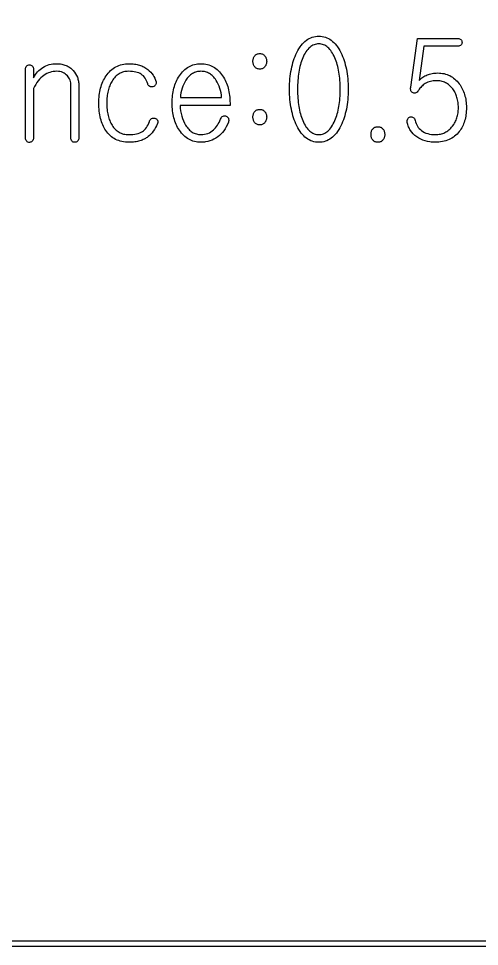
# Model space of a CAD drawing. Extents: x -145 to 145, y -175 to 185.
# Drawn here: x 56.55 to 73.08, y -175.1 to -141.8 of the extents above; entities that cross this region are included whole.
import ezdxf

# ---------------------------------------------------------------- set-up
doc = ezdxf.new("R2010")
doc.units = 0
doc.layers.add('screen_exp-1p', color=7, linetype='CONTINUOUS')

msp = doc.modelspace()

# ---------------------------------------------------------------- linework, layer by layer
at = {"layer": 'screen_exp-1p'}
for points in [[(-145.1, 185.1), (145.1, 185.1), (145.1, -175.1), (-145.1, -175.1), (-145.1, 185.1)], [(-144.9, 0.1), (-134.9, 0.1), (-134.9, -0.1), (-144.9, -0.1), (-144.9, -174.9), (144.9, -174.9), (144.9, -0.1), (134.9, -0.1), (134.9, 0.1), (144.9, 0.1), (144.9, 184.9), (-144.9, 184.9), (-144.9, 0.1)], [(67.320591, -142.436554), (67.381867, -142.438853), (67.441542, -142.445752), (67.499616, -142.457249), (67.556087, -142.473345), (67.610957, -142.49404), (67.664224, -142.519333), (67.71589, -142.549226), (67.765955, -142.583718), (67.814417, -142.622808), (67.861278, -142.666497), (67.906537, -142.714785), (67.950194, -142.767672), (67.99225, -142.825158), (68.032703, -142.887243), (68.071555, -142.953926), (68.108805, -143.025209), (68.140805, -143.092955), (68.17074, -143.162634), (68.198611, -143.234245), (68.224418, -143.307788), (68.248159, -143.383263), (68.269837, -143.460671), (68.289449, -143.540011), (68.306998, -143.621284), (68.322482, -143.704488), (68.335901, -143.789625), (68.347256, -143.876695), (68.356546, -143.965696), (68.363772, -144.05663), (68.368933, -144.149496), (68.37203, -144.244295), (68.373062, -144.341026), (68.37203, -144.437157), (68.368933, -144.531395), (68.363772, -144.62374), (68.356546, -144.714191), (68.347256, -144.802748), (68.335901, -144.889411), (68.322482, -144.974181), (68.306998, -145.057057), (68.289449, -145.13804), (68.269837, -145.217129), (68.248159, -145.294324), (68.224418, -145.369626), (68.198611, -145.443034), (68.17074, -145.514548), (68.140805, -145.584169), (68.108805, -145.651896), (68.071555, -145.723777), (68.032703, -145.791021), (67.99225, -145.853627), (67.950194, -145.911596), (67.906537, -145.964928), (67.861278, -146.013622), (67.814417, -146.057678), (67.765955, -146.097097), (67.71589, -146.131878), (67.664224, -146.162022), (67.610957, -146.187528), (67.556087, -146.208397), (67.499616, -146.224628), (67.441542, -146.236222), (67.381867, -146.243178), (67.320591, -146.245497), (67.258762, -146.243178), (67.198571, -146.236222), (67.140018, -146.224628), (67.083101, -146.208397), (67.027822, -146.187528), (66.974181, -146.162022), (66.922177, -146.131878), (66.87181, -146.097097), (66.82308, -146.057678), (66.775988, -146.013622), (66.730533, -145.964928), (66.686716, -145.911596), (66.644536, -145.853627), (66.603993, -145.791021), (66.565088, -145.723777), (66.52782, -145.651896), (66.496372, -145.584169), (66.466953, -145.514548), (66.439563, -145.443034), (66.414201, -145.369626), (66.390869, -145.294324), (66.369565, -145.217129), (66.350291, -145.13804), (66.333045, -145.057057), (66.317828, -144.974181), (66.30464, -144.889411), (66.293481, -144.802748), (66.284351, -144.714191), (66.27725, -144.62374), (66.272177, -144.531395), (66.269134, -144.437157), (66.26812, -144.341026), (66.269134, -144.244295), (66.272177, -144.149496), (66.27725, -144.05663), (66.284351, -143.965696), (66.293481, -143.876695), (66.30464, -143.789625), (66.317828, -143.704488), (66.333045, -143.621284), (66.350291, -143.540011), (66.369565, -143.460671), (66.390869, -143.383263), (66.414201, -143.307788), (66.439563, -143.234245), (66.466953, -143.162634), (66.496372, -143.092955), (66.52782, -143.025209), (66.565088, -142.953926), (66.603993, -142.887243), (66.644536, -142.825158), (66.686716, -142.767672), (66.730533, -142.714785), (66.775988, -142.666497), (66.82308, -142.622808), (66.87181, -142.583718), (66.922177, -142.549226), (66.974181, -142.519333), (67.027822, -142.49404), (67.083101, -142.473345), (67.140018, -142.457249), (67.198571, -142.445752), (67.258762, -142.438853), (67.320591, -142.436554)], [(67.320591, -142.713568), (67.275083, -142.715539), (67.23082, -142.721452), (67.187804, -142.731306), (67.146033, -142.745103), (67.105508, -142.762842), (67.066229, -142.784522), (67.028196, -142.810144), (66.991409, -142.839708), (66.955867, -142.873214), (66.921572, -142.910662), (66.888522, -142.952052), (66.856718, -142.997384), (66.826159, -143.046657), (66.796847, -143.099873), (66.76878, -143.15703), (66.741959, -143.218129), (66.719339, -143.275866), (66.698178, -143.335304), (66.678476, -143.396442), (66.660233, -143.45928), (66.64345, -143.523819), (66.628127, -143.590058), (66.614263, -143.657997), (66.601858, -143.727637), (66.590912, -143.798978), (66.581426, -143.872018), (66.5734, -143.94676), (66.566832, -144.023201), (66.561724, -144.101343), (66.558076, -144.181186), (66.555887, -144.262729), (66.555157, -144.345972), (66.555887, -144.428018), (66.558076, -144.50844), (66.561724, -144.587239), (66.566832, -144.664415), (66.5734, -144.739968), (66.581426, -144.813897), (66.590912, -144.886204), (66.601858, -144.956887), (66.614263, -145.025947), (66.628127, -145.093385), (66.64345, -145.159199), (66.660233, -145.22339), (66.678476, -145.285957), (66.698178, -145.346902), (66.719339, -145.406223), (66.741959, -145.463922), (66.76878, -145.525021), (66.796847, -145.582178), (66.826159, -145.635394), (66.856718, -145.684667), (66.888522, -145.729999), (66.921572, -145.771389), (66.955867, -145.808837), (66.991409, -145.842343), (67.028196, -145.871907), (67.066229, -145.897529), (67.105508, -145.91921), (67.146033, -145.936948), (67.187804, -145.950745), (67.23082, -145.960599), (67.275083, -145.966512), (67.320591, -145.968483), (67.365013, -145.966512), (67.408297, -145.960599), (67.450441, -145.950745), (67.491447, -145.936948), (67.531313, -145.91921), (67.57004, -145.897529), (67.607628, -145.871907), (67.644078, -145.842343), (67.679388, -145.808837), (67.713559, -145.771389), (67.746591, -145.729999), (67.778484, -145.684667), (67.809238, -145.635394), (67.838853, -145.582178), (67.867329, -145.525021), (67.894666, -145.463922), (67.917838, -145.406223), (67.939516, -145.346902), (67.959698, -145.285957), (67.978385, -145.22339), (67.995578, -145.159199), (68.011275, -145.093385), (68.025477, -145.025947), (68.038185, -144.956887), (68.049397, -144.886204), (68.059115, -144.813897), (68.067337, -144.739968), (68.074064, -144.664415), (68.079297, -144.587239), (68.083034, -144.50844), (68.085277, -144.428018), (68.086024, -144.345972), (68.085277, -144.262729), (68.083034, -144.181186), (68.079297, -144.101343), (68.074064, -144.023201), (68.067337, -143.94676), (68.059115, -143.872018), (68.049397, -143.798978), (68.038185, -143.727637), (68.025477, -143.657997), (68.011275, -143.590058), (67.995578, -143.523819), (67.978385, -143.45928), (67.959698, -143.396442), (67.939516, -143.335304), (67.917838, -143.275866), (67.894666, -143.218129), (67.867329, -143.15703), (67.838853, -143.099873), (67.809238, -143.046657), (67.778484, -142.997384), (67.746591, -142.952052), (67.713559, -142.910662), (67.679388, -142.873214), (67.644078, -142.839708), (67.607628, -142.810144), (67.57004, -142.784522), (67.531313, -142.762842), (67.491447, -142.745103), (67.450441, -142.731306), (67.408297, -142.721452), (67.365013, -142.715539), (67.320591, -142.713568)], [(72.307356, -142.520647), (72.339819, -142.523121), (72.368864, -142.530541), (72.394492, -142.542907), (72.416704, -142.560221), (72.434643, -142.581244), (72.447458, -142.604741), (72.455146, -142.630711), (72.457709, -142.659154), (72.455431, -142.685434), (72.448597, -142.709858), (72.437206, -142.732427), (72.42126, -142.753141), (72.397055, -142.772619), (72.370003, -142.786531), (72.340103, -142.794879), (72.307356, -142.797661), (71.090863, -142.797661), (70.917729, -144.024438), (70.949124, -143.99213), (70.9818, -143.961986), (71.015758, -143.934007), (71.050997, -143.908191), (71.087517, -143.88454), (71.125319, -143.863053), (71.164402, -143.84373), (71.204767, -143.826571), (71.248549, -143.81034), (71.293327, -143.796272), (71.339102, -143.78437), (71.385874, -143.774631), (71.433643, -143.767056), (71.482408, -143.761646), (71.532169, -143.758399), (71.582928, -143.757317), (71.643065, -143.758825), (71.701601, -143.763346), (71.758535, -143.770882), (71.813868, -143.781432), (71.867598, -143.794997), (71.919727, -143.811576), (71.970254, -143.83117), (72.019179, -143.853778), (72.066503, -143.8794), (72.112224, -143.908036), (72.156344, -143.939688), (72.198863, -143.974353), (72.239779, -144.012033), (72.279094, -144.052727), (72.316806, -144.096435), (72.352917, -144.143158), (72.384366, -144.187099), (72.413785, -144.232353), (72.441175, -144.278922), (72.466536, -144.326804), (72.489869, -144.376), (72.511173, -144.42651), (72.530447, -144.478335), (72.547693, -144.531473), (72.56291, -144.585925), (72.576098, -144.641691), (72.587257, -144.698771), (72.596387, -144.757165), (72.603488, -144.816873), (72.60856, -144.877895), (72.611604, -144.940231), (72.612618, -145.003881), (72.611621, -145.068671), (72.608631, -145.131953), (72.603648, -145.193729), (72.596672, -145.253997), (72.587702, -145.312758), (72.576738, -145.370012), (72.563782, -145.425759), (72.548832, -145.479999), (72.531889, -145.532731), (72.512952, -145.583956), (72.492022, -145.633674), (72.469099, -145.681885), (72.444183, -145.728589), (72.417273, -145.773785), (72.38837, -145.817474), (72.357474, -145.859656), (72.319351, -145.906379), (72.279022, -145.950088), (72.236486, -145.990782), (72.191744, -146.028462), (72.144794, -146.063127), (72.095637, -146.094778), (72.044274, -146.123415), (71.990703, -146.149037), (71.934926, -146.171645), (71.876942, -146.191238), (71.816751, -146.207817), (71.754353, -146.221382), (71.689748, -146.231933), (71.622936, -146.239468), (71.553918, -146.24399), (71.482692, -146.245497), (71.435832, -146.244744), (71.38979, -146.242483), (71.344566, -146.238715), (71.300161, -146.23344), (71.213808, -146.218368), (71.13073, -146.197267), (71.050926, -146.170138), (70.974397, -146.136979), (70.901142, -146.097792), (70.831163, -146.052577), (70.766095, -146.001178), (70.707577, -145.945914), (70.655608, -145.886786), (70.610189, -145.823793), (70.589936, -145.790847), (70.57132, -145.756935), (70.554341, -145.722057), (70.538999, -145.686213), (70.525295, -145.649403), (70.513229, -145.611627), (70.502799, -145.572884), (70.494007, -145.533175), (70.488027, -145.497312), (70.487387, -145.480308), (70.488312, -145.463922), (70.490804, -145.448154), (70.494862, -145.433005), (70.507676, -145.404562), (70.525331, -145.379828), (70.546403, -145.360042), (70.570892, -145.345202), (70.598799, -145.335308), (70.625851, -145.330671), (70.652334, -145.331598), (70.678247, -145.338091), (70.70359, -145.350148), (70.728649, -145.36808), (70.749152, -145.392195), (70.765098, -145.422493), (70.776489, -145.458975), (70.790015, -145.514471), (70.807812, -145.567184), (70.829881, -145.617114), (70.856221, -145.664262), (70.886833, -145.708628), (70.921716, -145.750211), (70.960871, -145.789011), (71.004296, -145.825029), (71.053916, -145.858651), (71.107095, -145.88779), (71.163833, -145.912447), (71.224131, -145.93262), (71.287988, -145.94831), (71.355405, -145.959517), (71.426381, -145.966242), (71.500917, -145.968483), (71.547618, -145.967324), (71.593179, -145.963846), (71.637602, -145.958049), (71.680885, -145.949933), (71.723029, -145.939499), (71.764035, -145.926746), (71.803901, -145.911674), (71.842628, -145.894283), (71.880217, -145.874574), (71.916666, -145.852545), (71.951976, -145.828198), (71.986147, -145.801533), (72.019179, -145.772548), (72.051072, -145.741245), (72.081826, -145.707623), (72.111441, -145.671682), (72.16163, -145.600651), (72.184215, -145.563802), (72.205127, -145.526065), (72.224366, -145.487438), (72.241932, -145.447922), (72.257826, -145.407518), (72.272046, -145.366225), (72.284593, -145.324043), (72.295467, -145.280972), (72.304669, -145.237012), (72.312197, -145.192164), (72.318052, -145.146426), (72.322235, -145.0998), (72.324744, -145.052285), (72.325581, -145.003881), (72.324797, -144.954298), (72.322448, -144.90572), (72.318533, -144.858147), (72.313051, -144.811578), (72.306003, -144.766015), (72.297389, -144.721456), (72.287209, -144.677902), (72.275463, -144.635353), (72.26215, -144.593809), (72.247272, -144.553269), (72.230827, -144.513734), (72.212816, -144.475204), (72.193239, -144.437679), (72.172095, -144.401159), (72.12511, -144.331132), (72.096616, -144.295191), (72.066948, -144.26157), (72.036105, -144.230266), (72.004087, -144.201282), (71.970895, -144.174616), (71.936528, -144.150269), (71.900986, -144.128241), (71.86427, -144.108532), (71.826379, -144.091141), (71.787314, -144.076069), (71.747074, -144.063316), (71.705659, -144.052881), (71.66307, -144.044766), (71.619306, -144.038969), (71.574367, -144.035491), (71.528254, -144.034331), (71.475289, -144.035955), (71.423462, -144.040824), (71.372775, -144.04894), (71.323227, -144.060301), (71.274818, -144.07491), (71.227548, -144.092764), (71.181417, -144.113865), (71.136425, -144.138212), (71.10083, -144.161477), (71.066943, -144.186751), (71.034766, -144.214035), (71.004296, -144.243329), (70.975536, -144.274632), (70.948483, -144.307945), (70.92314, -144.343267), (70.899505, -144.380599), (70.876439, -144.413448), (70.852804, -144.440268), (70.8286, -144.46106), (70.803826, -144.475823), (70.778482, -144.484557), (70.752569, -144.487262), (70.726086, -144.483938), (70.699034, -144.474586), (70.673833, -144.459437), (70.652903, -144.441196), (70.636245, -144.419863), (70.623858, -144.395439), (70.615742, -144.367923), (70.611898, -144.337316), (70.612325, -144.303616), (70.617023, -144.266825), (70.853943, -142.520647), (72.307356, -142.520647)], [(65.202684, -143.059836), (65.230448, -143.061227), (65.256788, -143.065401), (65.281705, -143.072357), (65.305197, -143.082096), (65.327266, -143.094617), (65.347911, -143.109921), (65.367133, -143.128007), (65.38493, -143.148876), (65.39988, -143.169204), (65.412837, -143.190613), (65.4238, -143.213105), (65.43277, -143.236679), (65.439746, -143.261335), (65.44473, -143.287074), (65.44772, -143.313894), (65.448716, -143.341796), (65.44772, -143.368539), (65.44473, -143.394355), (65.439746, -143.419243), (65.43277, -143.443203), (65.4238, -143.466236), (65.412837, -143.488342), (65.39988, -143.50952), (65.38493, -143.52977), (65.367133, -143.550639), (65.347911, -143.568725), (65.327266, -143.584029), (65.305197, -143.59655), (65.281705, -143.606289), (65.256788, -143.613245), (65.230448, -143.617419), (65.202684, -143.61881), (65.173852, -143.617419), (65.146586, -143.613245), (65.120887, -143.606289), (65.096754, -143.59655), (65.074186, -143.584029), (65.053185, -143.568725), (65.03375, -143.550639), (65.015882, -143.52977), (65.002, -143.50952), (64.989969, -143.488342), (64.979789, -143.466236), (64.971459, -143.443203), (64.964981, -143.419243), (64.960354, -143.394355), (64.957577, -143.368539), (64.956652, -143.341796), (64.957577, -143.313894), (64.960354, -143.287074), (64.964981, -143.261335), (64.971459, -143.236679), (64.979789, -143.213105), (64.989969, -143.190613), (65.002, -143.169204), (65.015882, -143.148876), (65.03375, -143.128007), (65.053185, -143.109921), (65.074186, -143.094617), (65.096754, -143.082096), (65.120887, -143.072357), (65.146586, -143.065401), (65.173852, -143.061227), (65.202684, -143.059836)], [(56.797967, -143.623757), (56.80053, -143.588512), (56.808219, -143.556977), (56.821033, -143.529152), (56.838973, -143.505037), (56.860614, -143.487723), (56.884534, -143.475357), (56.910732, -143.467937), (56.939208, -143.465463), (56.965691, -143.467937), (56.990465, -143.475357), (57.01353, -143.487723), (57.034887, -143.505037), (57.05482, -143.529152), (57.069058, -143.556977), (57.077601, -143.588512), (57.079737, -143.605671), (57.080449, -143.623757), (57.080449, -143.930451), (57.11462, -143.871632), (57.151069, -143.816368), (57.189796, -143.76466), (57.230802, -143.716507), (57.274085, -143.67191), (57.319647, -143.630868), (57.367486, -143.593381), (57.417604, -143.55945), (57.472278, -143.528147), (57.52923, -143.501018), (57.58846, -143.478062), (57.649968, -143.45928), (57.713754, -143.444672), (57.779818, -143.434237), (57.84816, -143.427977), (57.918781, -143.42589), (57.964324, -143.426837), (58.008694, -143.429677), (58.051888, -143.434411), (58.093908, -143.441039), (58.134753, -143.44956), (58.174424, -143.459976), (58.21292, -143.472284), (58.250241, -143.486487), (58.286387, -143.502583), (58.32136, -143.520572), (58.355157, -143.540456), (58.38778, -143.562233), (58.419228, -143.585903), (58.449501, -143.611468), (58.4786, -143.638926), (58.506524, -143.668277), (58.55351, -143.724314), (58.59423, -143.783597), (58.628686, -143.846126), (58.656877, -143.911901), (58.668624, -143.946006), (58.678804, -143.980923), (58.687418, -144.016651), (58.694466, -144.053191), (58.699947, -144.090542), (58.703863, -144.128705), (58.706212, -144.167679), (58.706995, -144.207465), (58.706995, -146.082257), (58.706283, -146.10042), (58.704147, -146.117811), (58.695605, -146.150274), (58.681367, -146.179645), (58.661434, -146.205924), (58.640077, -146.223237), (58.617011, -146.235604), (58.592237, -146.243024), (58.565754, -146.245497), (58.537278, -146.243024), (58.511081, -146.235604), (58.487161, -146.223237), (58.465519, -146.205924), (58.447579, -146.179645), (58.434765, -146.150274), (58.427076, -146.117811), (58.424514, -146.082257), (58.424514, -144.207465), (58.42252, -144.155448), (58.41654, -144.105749), (58.406574, -144.058369), (58.392621, -144.013308), (58.374681, -143.970566), (58.352754, -143.930142), (58.326841, -143.892037), (58.296941, -143.856251), (58.260136, -143.819151), (58.220341, -143.786997), (58.177556, -143.759791), (58.131781, -143.737531), (58.083016, -143.720217), (58.031261, -143.707851), (57.976516, -143.700431), (57.918781, -143.697957), (57.85471, -143.700276), (57.792348, -143.707232), (57.731694, -143.718826), (57.672749, -143.735057), (57.615512, -143.755926), (57.559984, -143.781432), (57.506164, -143.811576), (57.454053, -143.846358), (57.401373, -143.887245), (57.350401, -143.933234), (57.301137, -143.984324), (57.253582, -144.040515), (57.207736, -144.101807), (57.163598, -144.168201), (57.121169, -144.239696), (57.080449, -144.316292), (57.080449, -146.07731), (57.079737, -146.096633), (57.077601, -146.115029), (57.069058, -146.149037), (57.05482, -146.179335), (57.034887, -146.205924), (57.01353, -146.223546), (56.990465, -146.236841), (56.965691, -146.245806), (56.939208, -146.250444), (56.910732, -146.247661), (56.884534, -146.239314), (56.860614, -146.225401), (56.838973, -146.205924), (56.821033, -146.1815), (56.808219, -146.152747), (56.80053, -146.119666), (56.797967, -146.082257), (56.797967, -143.623757)], [(60.514933, -143.42589), (60.564535, -143.426701), (60.613104, -143.429136), (60.660641, -143.433194), (60.707146, -143.438875), (60.752618, -143.446179), (60.797059, -143.455106), (60.840467, -143.465656), (60.882842, -143.47783), (60.924186, -143.491627), (60.964497, -143.507046), (61.003776, -143.524089), (61.042023, -143.542755), (61.079237, -143.563044), (61.11542, -143.584956), (61.15057, -143.608492), (61.184687, -143.63365), (61.238151, -143.679484), (61.286916, -143.727946), (61.330983, -143.779036), (61.370351, -143.832754), (61.40502, -143.8891), (61.434991, -143.948074), (61.460263, -144.009675), (61.480837, -144.073905), (61.483471, -144.08975), (61.484539, -144.105131), (61.484041, -144.120048), (61.481976, -144.134502), (61.473149, -144.162018), (61.458057, -144.187678), (61.440402, -144.210248), (61.419329, -144.228489), (61.39484, -144.242401), (61.366934, -144.251985), (61.335895, -144.256932), (61.306565, -144.256932), (61.278943, -144.251985), (61.25303, -144.242092), (61.226262, -144.224779), (61.20519, -144.202519), (61.19679, -144.189533), (61.189813, -144.175312), (61.18426, -144.159853), (61.180131, -144.143158), (61.161551, -144.086967), (61.13998, -144.034641), (61.11542, -143.986179), (61.087869, -143.941581), (61.057329, -143.900848), (61.023798, -143.86398), (60.987278, -143.830977), (60.947768, -143.801837), (60.90484, -143.777491), (60.858068, -143.75639), (60.807452, -143.738535), (60.752992, -143.723927), (60.694688, -143.712565), (60.632539, -143.70445), (60.566546, -143.69958), (60.496708, -143.697957), (60.448993, -143.699329), (60.402667, -143.703445), (60.357728, -143.710305), (60.314178, -143.719908), (60.272015, -143.732255), (60.231241, -143.747347), (60.191856, -143.765182), (60.153858, -143.785761), (60.117249, -143.809084), (60.082027, -143.83515), (60.048194, -143.863961), (60.01575, -143.895515), (59.984693, -143.929813), (59.955025, -143.966856), (59.926744, -144.006642), (59.899853, -144.049171), (59.877232, -144.088185), (59.856071, -144.12855), (59.836369, -144.170268), (59.818127, -144.213339), (59.801344, -144.257763), (59.78602, -144.303539), (59.772156, -144.350668), (59.759751, -144.399149), (59.748805, -144.448983), (59.739319, -144.50017), (59.731293, -144.552709), (59.724725, -144.6066), (59.719618, -144.661845), (59.715969, -144.718442), (59.71378, -144.776391), (59.71305, -144.835694), (59.71378, -144.896194), (59.715969, -144.955264), (59.719618, -145.012904), (59.724725, -145.069115), (59.731293, -145.123896), (59.739319, -145.177246), (59.748805, -145.229167), (59.759751, -145.279658), (59.772156, -145.328719), (59.78602, -145.37635), (59.801344, -145.422551), (59.818127, -145.467323), (59.836369, -145.510664), (59.856071, -145.552576), (59.877232, -145.593057), (59.899853, -145.632109), (59.926211, -145.672842), (59.954028, -145.710947), (59.983305, -145.746424), (60.014041, -145.779273), (60.046237, -145.809494), (60.079892, -145.837087), (60.115006, -145.862052), (60.15158, -145.88439), (60.189613, -145.904099), (60.229106, -145.921181), (60.270058, -145.935634), (60.312469, -145.94746), (60.35634, -145.956658), (60.40167, -145.963227), (60.44846, -145.967169), (60.496708, -145.968483), (60.57516, -145.966783), (60.64877, -145.961681), (60.717539, -145.953179), (60.781468, -145.941276), (60.840556, -145.925973), (60.894802, -145.907268), (60.944208, -145.885163), (60.988773, -145.859656), (61.029565, -145.830131), (61.067651, -145.795968), (61.103033, -145.757167), (61.135709, -145.713729), (61.16568, -145.665654), (61.192945, -145.612941), (61.217506, -145.55559), (61.239361, -145.493602), (61.244629, -145.476907), (61.251321, -145.461449), (61.268976, -145.434242), (61.292327, -145.411982), (61.321372, -145.394668), (61.348994, -145.384775), (61.377185, -145.379828), (61.405946, -145.379828), (61.435276, -145.384775), (61.464891, -145.394359), (61.48995, -145.408272), (61.510452, -145.426513), (61.526399, -145.449082), (61.533447, -145.461835), (61.538644, -145.475361), (61.541989, -145.48966), (61.543484, -145.504732), (61.543129, -145.520577), (61.540922, -145.537195), (61.530955, -145.572749), (61.495858, -145.648263), (61.458911, -145.718985), (61.420112, -145.784915), (61.379463, -145.846053), (61.336963, -145.902399), (61.292611, -145.953952), (61.246409, -146.000714), (61.198356, -146.042683), (61.165253, -146.067243), (61.130868, -146.090218), (61.095202, -146.111608), (61.058254, -146.131414), (61.020025, -146.149636), (60.980515, -146.166273), (60.939723, -146.181326), (60.89765, -146.194794), (60.854295, -146.206677), (60.809659, -146.216977), (60.763742, -146.225691), (60.716543, -146.232821), (60.668063, -146.238367), (60.618301, -146.242328), (60.567258, -146.244705), (60.514933, -146.245497), (60.447054, -146.243835), (60.381238, -146.23885), (60.317488, -146.230541), (60.255802, -146.218909), (60.19618, -146.203953), (60.138623, -146.185673), (60.083131, -146.16407), (60.029703, -146.139144), (59.978339, -146.110893), (59.92904, -146.07932), (59.881806, -146.044422), (59.836636, -146.006202), (59.79353, -145.964657), (59.752489, -145.919789), (59.713513, -145.871598), (59.676601, -145.820083), (59.646256, -145.77278), (59.617869, -145.723623), (59.59144, -145.67261), (59.566969, -145.619742), (59.544455, -145.56502), (59.523899, -145.508442), (59.5053, -145.450009), (59.48866, -145.389722), (59.473977, -145.327579), (59.461252, -145.263581), (59.450484, -145.197729), (59.441674, -145.130021), (59.434822, -145.060458), (59.429928, -144.989041), (59.426992, -144.915768), (59.426013, -144.84064), (59.427027, -144.767831), (59.43007, -144.696568), (59.435143, -144.626851), (59.442244, -144.558679), (59.451374, -144.492054), (59.462533, -144.426974), (59.475721, -144.36344), (59.490938, -144.301452), (59.508184, -144.24101), (59.527458, -144.182113), (59.548762, -144.124763), (59.572094, -144.068958), (59.597456, -144.014699), (59.624846, -143.961986), (59.654265, -143.910819), (59.685713, -143.861198), (59.723658, -143.808485), (59.763453, -143.759172), (59.805099, -143.713261), (59.848596, -143.67075), (59.893944, -143.631641), (59.941143, -143.595932), (59.990192, -143.563624), (60.041093, -143.534717), (60.093845, -143.50921), (60.148448, -143.487105), (60.204901, -143.4684), (60.263206, -143.453097), (60.323361, -143.441194), (60.385367, -143.432691), (60.449225, -143.42759), (60.514933, -143.42589)], [(63.795957, -145.409508), (63.811619, -145.375191), (63.831268, -145.346438), (63.854903, -145.323251), (63.882524, -145.305628), (63.910146, -145.298517), (63.938337, -145.296971), (63.967098, -145.300991), (63.996428, -145.310575), (64.021772, -145.322632), (64.043129, -145.339018), (64.060499, -145.359732), (64.073883, -145.384775), (64.079863, -145.401006), (64.084134, -145.417547), (64.086697, -145.434396), (64.087551, -145.451555), (64.086697, -145.469023), (64.084134, -145.4868), (64.073883, -145.523282), (64.039, -145.607298), (64.000415, -145.686213), (63.958128, -145.760027), (63.912139, -145.828739), (63.862449, -145.892351), (63.809056, -145.950861), (63.751962, -146.004269), (63.691166, -146.052577), (63.625956, -146.097792), (63.557899, -146.136979), (63.486993, -146.170138), (63.413241, -146.197267), (63.33664, -146.218368), (63.257192, -146.23344), (63.216401, -146.238715), (63.174897, -146.242483), (63.132681, -146.244744), (63.089754, -146.245497), (63.029598, -146.243797), (62.971009, -146.238696), (62.913986, -146.230193), (62.858529, -146.21829), (62.804638, -146.202987), (62.752314, -146.184282), (62.701555, -146.162177), (62.652363, -146.13667), (62.604737, -146.107763), (62.558677, -146.075455), (62.514184, -146.039746), (62.471256, -146.000637), (62.429895, -145.958126), (62.3901, -145.912215), (62.351871, -145.862902), (62.315208, -145.810189), (62.28376, -145.760027), (62.254341, -145.708473), (62.22695, -145.655528), (62.201589, -145.601192), (62.178256, -145.545465), (62.156953, -145.488346), (62.137678, -145.429836), (62.120432, -145.369935), (62.105216, -145.308642), (62.092028, -145.245959), (62.080869, -145.181884), (62.071739, -145.116418), (62.064637, -145.04956), (62.059565, -144.981311), (62.056522, -144.911671), (62.055507, -144.84064), (62.056522, -144.768991), (62.059565, -144.698732), (62.064637, -144.629865), (62.071739, -144.562389), (62.080869, -144.496305), (62.092028, -144.431612), (62.105216, -144.36831), (62.120432, -144.306399), (62.137678, -144.245879), (62.156953, -144.186751), (62.178256, -144.129014), (62.201589, -144.072668), (62.22695, -144.017714), (62.254341, -143.96415), (62.28376, -143.911978), (62.315208, -143.861198), (62.351871, -143.808485), (62.3901, -143.759172), (62.429895, -143.713261), (62.471256, -143.67075), (62.514184, -143.631641), (62.558677, -143.595932), (62.604737, -143.563624), (62.652363, -143.534717), (62.701555, -143.50921), (62.752314, -143.487105), (62.804638, -143.4684), (62.858529, -143.453097), (62.913986, -143.441194), (62.971009, -143.432691), (63.029598, -143.42759), (63.089754, -143.42589), (63.149927, -143.42759), (63.20857, -143.432691), (63.265682, -143.441194), (63.321263, -143.453097), (63.375314, -143.4684), (63.427835, -143.487105), (63.478824, -143.50921), (63.528284, -143.534717), (63.576212, -143.563624), (63.62261, -143.595932), (63.667478, -143.631641), (63.710814, -143.67075), (63.752621, -143.713261), (63.792896, -143.759172), (63.831641, -143.808485), (63.868856, -143.861198), (63.900856, -143.911978), (63.930791, -143.96415), (63.958662, -144.017714), (63.984468, -144.072668), (64.00821, -144.129014), (64.029887, -144.186751), (64.0495, -144.245879), (64.067049, -144.306399), (64.082532, -144.36831), (64.095952, -144.431612), (64.107306, -144.496305), (64.116597, -144.562389), (64.123822, -144.629865), (64.128984, -144.698732), (64.132081, -144.768991), (64.133113, -144.84064), (64.133113, -144.919787), (62.342545, -144.919787), (62.349593, -145.022817), (62.361624, -145.121673), (62.378638, -145.216356), (62.400636, -145.306865), (62.427617, -145.3932), (62.459581, -145.475361), (62.496529, -145.553349), (62.538459, -145.627162), (62.56464, -145.668494), (62.591923, -145.707159), (62.62031, -145.743158), (62.6498, -145.77649), (62.680394, -145.807156), (62.712092, -145.835155), (62.744892, -145.860487), (62.778796, -145.883153), (62.813804, -145.903152), (62.849915, -145.920485), (62.88713, -145.935151), (62.925448, -145.947151), (62.964869, -145.956484), (63.005394, -145.96315), (63.047022, -145.96715), (63.089754, -145.968483), (63.156672, -145.965778), (63.220743, -145.957662), (63.281967, -145.944136), (63.340342, -145.9252), (63.39587, -145.900853), (63.448551, -145.871095), (63.498384, -145.835928), (63.545369, -145.795349), (63.580181, -145.761186), (63.613996, -145.723004), (63.646815, -145.680803), (63.678637, -145.634582), (63.709462, -145.584343), (63.73929, -145.530084), (63.768122, -145.471806), (63.795957, -145.409508)], [(62.351657, -144.642773), (63.832407, -144.642773), (63.823366, -144.556283), (63.809911, -144.472422), (63.792042, -144.391188), (63.76976, -144.312582), (63.743063, -144.236604), (63.711953, -144.163254), (63.67643, -144.092532), (63.636492, -144.024438), (63.609796, -143.984903), (63.582103, -143.947919), (63.553414, -143.913486), (63.523727, -143.881603), (63.493045, -143.85227), (63.461365, -143.825489), (63.428689, -143.801258), (63.395016, -143.779577), (63.360347, -143.760448), (63.32468, -143.743869), (63.288018, -143.72984), (63.250358, -143.718362), (63.211702, -143.709435), (63.172049, -143.703058), (63.1314, -143.699233), (63.089754, -143.697957), (63.048126, -143.699213), (63.00753, -143.702981), (62.967966, -143.709261), (62.929434, -143.718053), (62.891935, -143.729357), (62.855468, -143.743173), (62.820033, -143.759501), (62.785631, -143.778341), (62.75226, -143.799693), (62.719922, -143.823556), (62.688617, -143.849932), (62.658343, -143.87882), (62.629102, -143.91022), (62.600893, -143.944132), (62.573716, -143.980556), (62.547572, -144.019491), (62.507634, -144.086581), (62.47211, -144.156762), (62.441, -144.230034), (62.414304, -144.306399), (62.392022, -144.385855), (62.374153, -144.468403), (62.360698, -144.554042), (62.351657, -144.642773)], [(65.202684, -145.063241), (65.230448, -145.064555), (65.256788, -145.068497), (65.281705, -145.075066), (65.305197, -145.084264), (65.327266, -145.09609), (65.347911, -145.110543), (65.367133, -145.127625), (65.38493, -145.147334), (65.39988, -145.167662), (65.412837, -145.189072), (65.4238, -145.211564), (65.43277, -145.235138), (65.439746, -145.259794), (65.44473, -145.285532), (65.44772, -145.312352), (65.448716, -145.340255), (65.44772, -145.367075), (65.44473, -145.393122), (65.439746, -145.418397), (65.43277, -145.442898), (65.4238, -145.466627), (65.412837, -145.489583), (65.39988, -145.511766), (65.38493, -145.533175), (65.367133, -145.554044), (65.347911, -145.57213), (65.327266, -145.587434), (65.305197, -145.599956), (65.281705, -145.609694), (65.256788, -145.616651), (65.230448, -145.620824), (65.202684, -145.622216), (65.173852, -145.620824), (65.146586, -145.616651), (65.120887, -145.609694), (65.096754, -145.599956), (65.074186, -145.587434), (65.053185, -145.57213), (65.03375, -145.554044), (65.015882, -145.533175), (65.002, -145.511766), (64.989969, -145.489583), (64.979789, -145.466627), (64.971459, -145.442898), (64.964981, -145.418397), (64.960354, -145.393122), (64.957577, -145.367075), (64.956652, -145.340255), (64.957577, -145.312352), (64.960354, -145.285532), (64.964981, -145.259794), (64.971459, -145.235138), (64.979789, -145.211564), (64.989969, -145.189072), (65.002, -145.167662), (65.015882, -145.147334), (65.03375, -145.127625), (65.053185, -145.110543), (65.074186, -145.09609), (65.096754, -145.084264), (65.120887, -145.075066), (65.146586, -145.068497), (65.173852, -145.064555), (65.202684, -145.063241)], [(69.437684, -145.686522), (69.465448, -145.687836), (69.491788, -145.691778), (69.516705, -145.698348), (69.540197, -145.707546), (69.562266, -145.719371), (69.582911, -145.733825), (69.602133, -145.750907), (69.61993, -145.770616), (69.63488, -145.791021), (69.647837, -145.812663), (69.6588, -145.835541), (69.66777, -145.859656), (69.674746, -145.885008), (69.67973, -145.911596), (69.68272, -145.939421), (69.683716, -145.968483), (69.68272, -145.995226), (69.67973, -146.021042), (69.674746, -146.04593), (69.66777, -146.06989), (69.6588, -146.092923), (69.647837, -146.115029), (69.63488, -146.136207), (69.61993, -146.156457), (69.602133, -146.177326), (69.582911, -146.195412), (69.562266, -146.210716), (69.540197, -146.223237), (69.516705, -146.232976), (69.491788, -146.239932), (69.465448, -146.244106), (69.437684, -146.245497), (69.408852, -146.244106), (69.381586, -146.239932), (69.355887, -146.232976), (69.331754, -146.223237), (69.309186, -146.210716), (69.288185, -146.195412), (69.26875, -146.177326), (69.250882, -146.156457), (69.237, -146.136207), (69.224969, -146.115029), (69.214789, -146.092923), (69.206459, -146.06989), (69.199981, -146.04593), (69.195354, -146.021042), (69.192577, -145.995226), (69.191652, -145.968483), (69.192577, -145.939421), (69.195354, -145.911596), (69.199981, -145.885008), (69.206459, -145.859656), (69.214789, -145.835541), (69.224969, -145.812663), (69.237, -145.791021), (69.250882, -145.770616), (69.26875, -145.750907), (69.288185, -145.733825), (69.309186, -145.719371), (69.331754, -145.707546), (69.355887, -145.698348), (69.381586, -145.691778), (69.408852, -145.687836), (69.437684, -145.686522)]]:
    msp.add_lwpolyline(points, dxfattribs=at)

doc.saveas('drawing.dxf')
